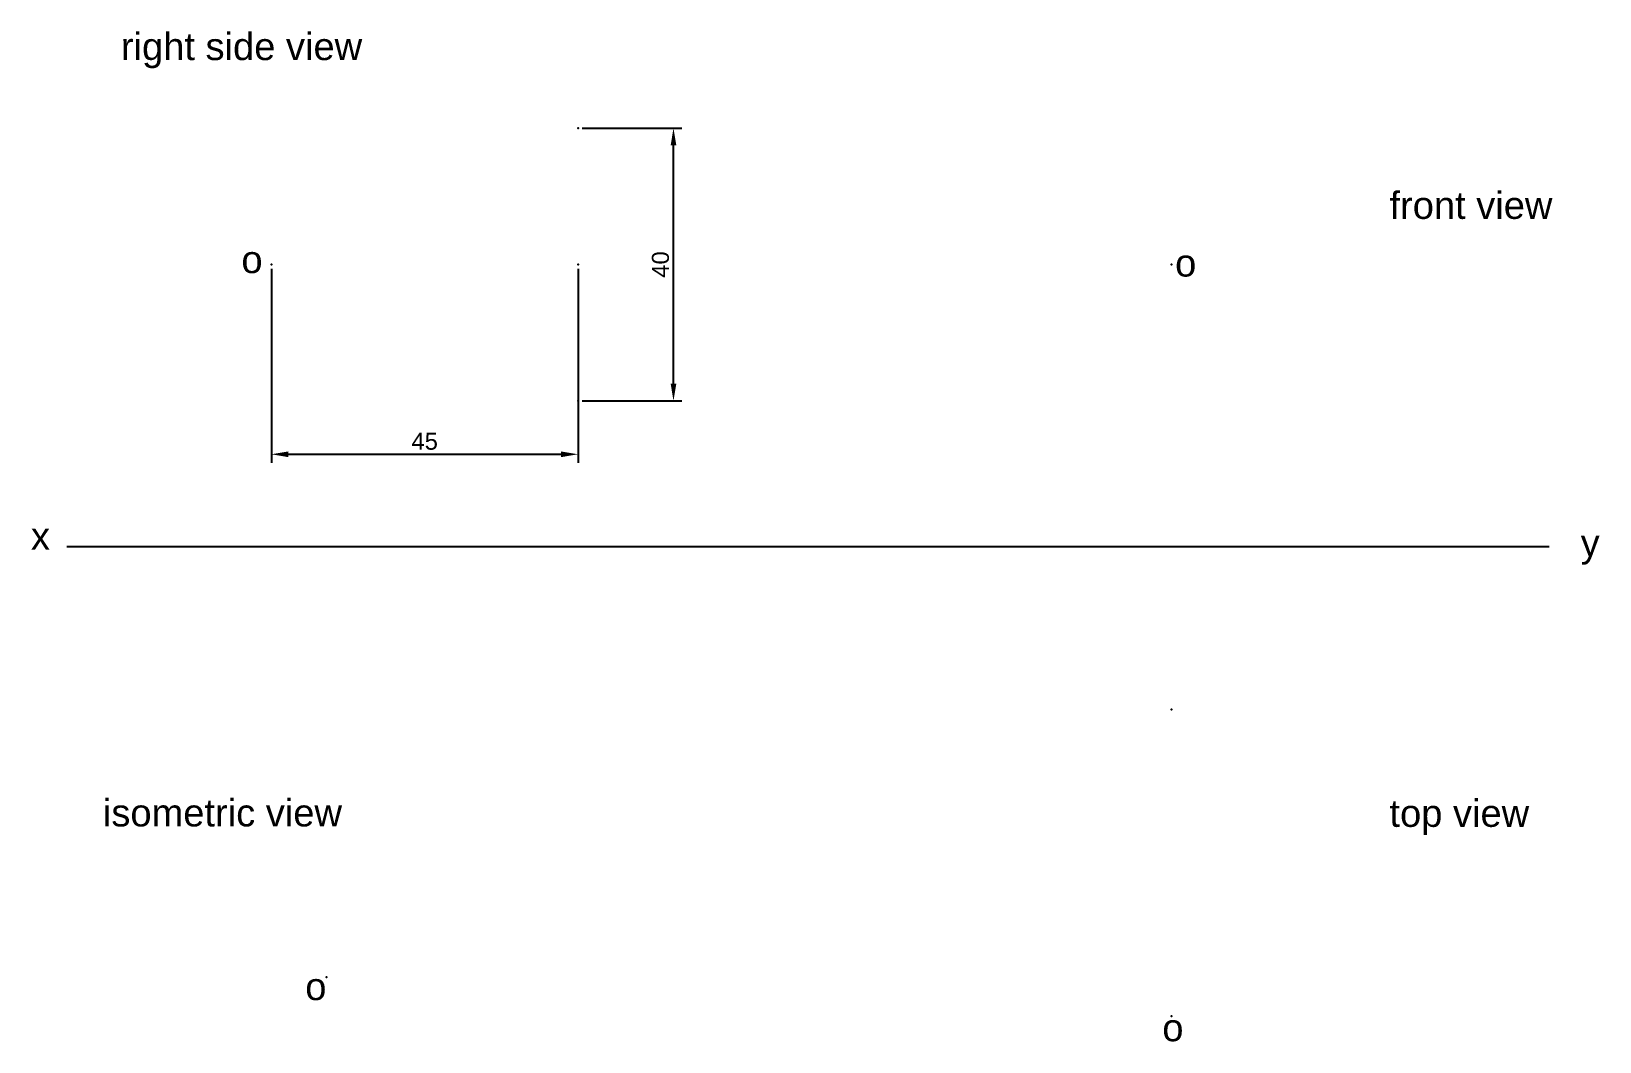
# Paper-space layout 'Layout1' of a CAD drawing. Header units: millimetres. Extents: x 11 to 241, y 35 to 183.
import ezdxf

# ---------------------------------------------------------------- set-up
doc = ezdxf.new("R2010")
doc.units = ezdxf.units.MM
doc.styles.get("Standard").update_dxf_attribs({"font": 'arial.ttf'})
doc.dimstyles.new('ISO-25', dxfattribs={"dimtxt": 2.5, "dimasz": 2.5, "dimexe": 1.25, "dimexo": 0.625, "dimtad": 1, "dimtxsty": 'Standard', "dimcen": 2.5, "dimadec": 0, "dimazin": 0, "dimtfac": 1, "dimtmove": 0, "dimatfit": 3, "dimfxl": 1, "dimarcsym": 0})

# ---------------------------------------------------------------- blocks, each defined once
blk = doc.blocks.new('*D15')
at = {"color": 0, "lineweight": -2, "transparency": 16777216}
for p, q in [((46.11, 147.97), (46.11, 119.51)), ((91.11, 147.97), (91.11, 119.51)), ((48.61, 120.76), (88.61, 120.76))]:
    blk.add_line(p, q, dxfattribs=at)
at = {"color": 0, "transparency": 16777216}
for points in [[(48.61, 121.18), (48.61, 120.34), (46.11, 120.76)], [(88.61, 121.18), (88.61, 120.34), (91.11, 120.76)]]:
    blk.add_solid(points, dxfattribs=at)
at = {"layer": 'Defpoints', "color": 0, "transparency": 16777216}
for p in [(46.11, 148.6), (91.11, 148.6), (91.11, 120.76)]:
    blk.add_point(p, dxfattribs=at)
at = {"color": 0, "transparency": 16777216, "insert": (68.61, 122.66), "char_height": 2.5, "attachment_point": 5}
blk.add_mtext('45', dxfattribs=at)
blk = doc.blocks.new('*D16')
at = {"color": 0, "lineweight": -2, "transparency": 16777216}
for p, q in [((91.74, 168.6), (106.37, 168.6)), ((105.12, 131.1), (105.12, 166.1)), ((91.74, 128.6), (106.37, 128.6))]:
    blk.add_line(p, q, dxfattribs=at)
at = {"color": 0, "transparency": 16777216}
for points in [[(104.71, 166.1), (105.54, 166.1), (105.12, 168.6)], [(104.71, 131.1), (105.54, 131.1), (105.12, 128.6)]]:
    blk.add_solid(points, dxfattribs=at)
at = {"layer": 'Defpoints', "color": 0, "transparency": 16777216}
for p in [(91.11, 168.6), (105.12, 168.6), (91.11, 128.6)]:
    blk.add_point(p, dxfattribs=at)
at = {"color": 0, "transparency": 16777216, "insert": (103.22, 148.6), "char_height": 2.5, "attachment_point": 5, "rotation": 90}
blk.add_mtext('40', dxfattribs=at)

psp = doc.layouts.get("Layout1")

# ---------------------------------------------------------------- linework, layer by layer
psp.add_line((16.111, 107.235), (233.627, 107.235))
for p in [(91.111, 168.599), (46.111, 148.599), (91.111, 148.599), (178.194, 148.599), (91.111, 128.599), (178.194, 83.315), (54.193, 44.039), (178.194, 38.315)]:
    psp.add_point(p)

# ---------------------------------------------------------------- texts
for s, p in [('right side view', (24.033, 178.585)), ('front view', (210.192, 155.288)), ('o', (41.716, 147.34)), ('o', (178.733, 146.831)), ('x', (10.83, 106.766)), ('y', (238.248, 105.771)), ('top view', (210.192, 66.104)), ('o', (51.087, 40.692)), ('o', (176.855, 34.659))]:
    psp.add_text(s, height=4).set_placement(p)
at = {"insert": (21.392, 70.169), "char_height": 4, "width": 40.48929, "attachment_point": 1}
psp.add_mtext('isometric view', dxfattribs=at)

# ---------------------------------------------------------------- dimensions: what is measured, and where the dimension line sits
dim = psp.add_linear_dim(base=(105.124, 168.599), p1=(91.111, 128.599), p2=(91.111, 168.599), angle=90, dimstyle='ISO-25')
dim.commit()
dim.dimension.update_dxf_attribs({"geometry": '*D16', "text_midpoint": (103.223, 148.599)})
dim = psp.add_linear_dim(base=(91.111, 120.76), p1=(46.111, 148.599), p2=(91.111, 148.599), dimstyle='ISO-25')
dim.commit()
dim.dimension.update_dxf_attribs({"geometry": '*D15', "text_midpoint": (68.611, 122.657)})

doc.saveas('drawing.dxf')
